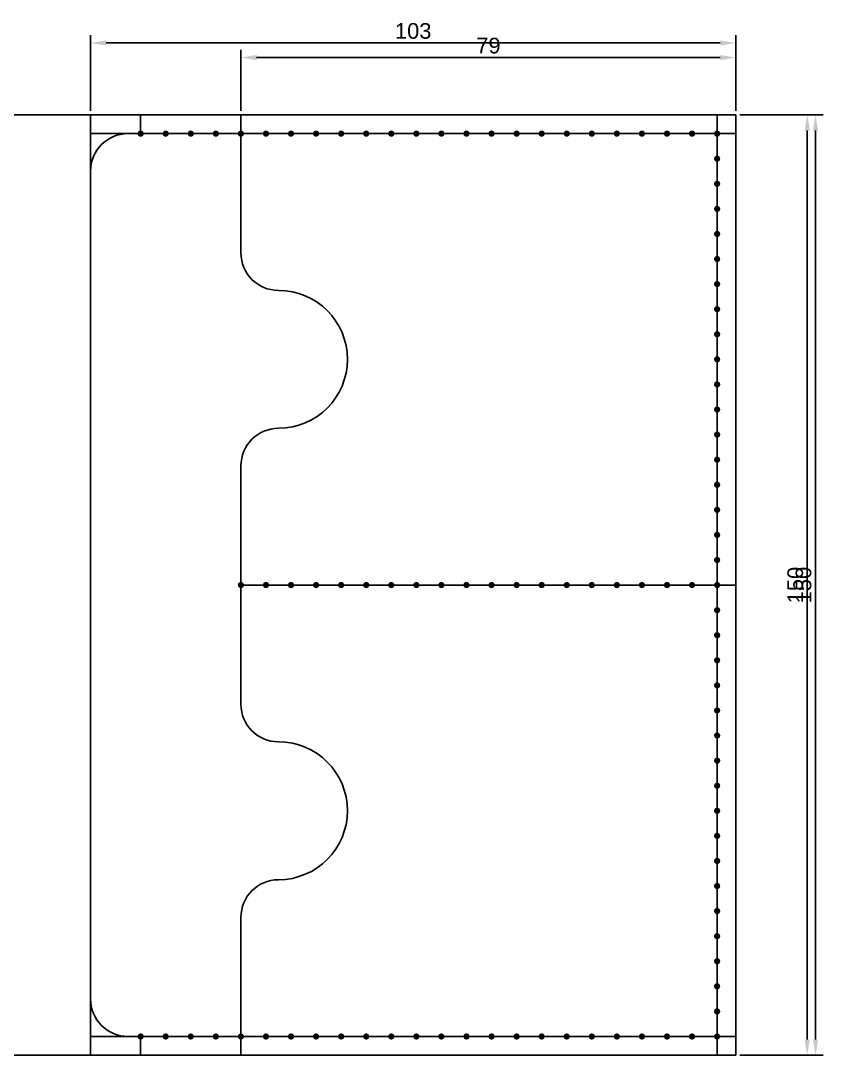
# Model space of a CAD drawing. Header units: millimetres. Extents: x 1335 to 6986, y 304 to 1543.
# Drawn here: x 1955.2 to 2083.3, y 537.3 to 702.3 of the extents above; entities that cross this region are included whole.
import ezdxf

# ---------------------------------------------------------------- set-up
doc = ezdxf.new("R2010")
doc.units = ezdxf.units.MM
doc.styles.get("Standard").update_dxf_attribs({"font": 'arial.ttf'})
doc.dimstyles.new('ISO-25', dxfattribs={"dimtxt": 2.5, "dimasz": 2.5, "dimexe": 1.25, "dimexo": 0.625, "dimtad": 1, "dimtxsty": 'Standard', "dimcen": 2.5, "dimadec": 0, "dimazin": 0, "dimtfac": 1, "dimtmove": 0, "dimatfit": 3, "dimfxl": 1, "dimarcsym": 0})

# ---------------------------------------------------------------- blocks, each defined once
blk = doc.blocks.new('*D44')
at = {"color": 0, "lineweight": -2, "transparency": 16777216}
for p, q in [((2070.01, 687.29), (2083.33, 687.29)), ((2082.08, 539.79), (2082.08, 684.79)), ((2070.01, 537.29), (2083.33, 537.29))]:
    blk.add_line(p, q, dxfattribs=at)
at = {"color": 0, "transparency": 16777216}
for points in [[(2081.66, 684.79), (2082.5, 684.79), (2082.08, 687.29)], [(2081.66, 539.79), (2082.5, 539.79), (2082.08, 537.29)]]:
    blk.add_solid(points, dxfattribs=at)
at = {"layer": 'Defpoints', "color": 0, "transparency": 16777216}
for p in [(2069.38, 687.29), (2082.08, 687.29), (2069.38, 537.29)]:
    blk.add_point(p, dxfattribs=at)
at = {"color": 0, "transparency": 16777216, "insert": (2080.18, 612.29), "char_height": 2.5, "attachment_point": 5, "rotation": 90}
blk.add_mtext('150', dxfattribs=at)
blk = doc.blocks.new('*D45')
at = {"color": 0, "lineweight": -2, "transparency": 16777216}
for p, q in [((1966.38, 687.92), (1966.38, 700.01)), ((2069.38, 687.92), (2069.38, 700.01)), ((2066.88, 698.76), (1968.88, 698.76))]:
    blk.add_line(p, q, dxfattribs=at)
at = {"color": 0, "transparency": 16777216}
for points in [[(1968.88, 699.18), (1968.88, 698.35), (1966.38, 698.76)], [(2066.88, 699.18), (2066.88, 698.35), (2069.38, 698.76)]]:
    blk.add_solid(points, dxfattribs=at)
at = {"layer": 'Defpoints', "color": 0, "transparency": 16777216}
for p in [(1966.38, 698.76), (1966.38, 687.29), (2069.38, 687.29)]:
    blk.add_point(p, dxfattribs=at)
at = {"color": 0, "transparency": 16777216, "insert": (2017.88, 700.66), "char_height": 2.5, "attachment_point": 5}
blk.add_mtext('103', dxfattribs=at)
blk = doc.blocks.new('*D40')
at = {"color": 0, "lineweight": -2, "transparency": 16777216}
for p, q in [((1990.38, 687.92), (1990.38, 697.67)), ((1992.88, 696.42), (2066.88, 696.42)), ((2069.38, 687.92), (2069.38, 697.67))]:
    blk.add_line(p, q, dxfattribs=at)
at = {"color": 0, "transparency": 16777216}
for points in [[(1992.88, 696.84), (1992.88, 696.01), (1990.38, 696.42)], [(2066.88, 696.84), (2066.88, 696.01), (2069.38, 696.42)]]:
    blk.add_solid(points, dxfattribs=at)
at = {"layer": 'Defpoints', "color": 0, "transparency": 16777216}
for p in [(2069.38, 696.42), (1990.38, 687.29), (2069.38, 687.29)]:
    blk.add_point(p, dxfattribs=at)
at = {"color": 0, "transparency": 16777216, "insert": (2029.88, 698.32), "char_height": 2.5, "attachment_point": 5}
blk.add_mtext('79', dxfattribs=at)
blk = doc.blocks.new('*D41')
at = {"color": 0, "lineweight": -2, "transparency": 16777216}
for p, q in [((2070.01, 687.29), (2082.01, 687.29)), ((2080.76, 539.79), (2080.76, 684.79)), ((2070.01, 537.29), (2082.01, 537.29))]:
    blk.add_line(p, q, dxfattribs=at)
at = {"color": 0, "transparency": 16777216}
for points in [[(2080.35, 684.79), (2081.18, 684.79), (2080.76, 687.29)], [(2080.35, 539.79), (2081.18, 539.79), (2080.76, 537.29)]]:
    blk.add_solid(points, dxfattribs=at)
at = {"layer": 'Defpoints', "color": 0, "transparency": 16777216}
for p in [(2069.38, 687.29), (2080.76, 687.29), (2069.38, 537.29)]:
    blk.add_point(p, dxfattribs=at)
at = {"color": 0, "transparency": 16777216, "insert": (2078.86, 612.29), "char_height": 2.5, "attachment_point": 5, "rotation": 90}
blk.add_mtext('150', dxfattribs=at)

msp = doc.modelspace()

# ---------------------------------------------------------------- hatches: boundary and pattern name
h = msp.add_hatch(color=256)
h.dxf.hatch_style = 1
h.paths.add_polyline_path([(1973.882, 684.294, -1), (1974.882, 684.294, -1)])
h = msp.add_hatch(color=256)
h.dxf.hatch_style = 1
h.paths.add_polyline_path([(1977.882, 684.294, -1), (1978.882, 684.294, -1)])
h = msp.add_hatch(color=256)
h.dxf.hatch_style = 1
h.paths.add_polyline_path([(1981.882, 684.294, -1), (1982.882, 684.294, -1)])
h = msp.add_hatch(color=256)
h.dxf.hatch_style = 1
h.paths.add_polyline_path([(1985.882, 684.294, -1), (1986.882, 684.294, -1)])
h = msp.add_hatch(color=256)
h.dxf.hatch_style = 1
h.paths.add_polyline_path([(1989.882, 684.294, -1), (1990.882, 684.294, -1)])
h = msp.add_hatch(color=256)
h.dxf.hatch_style = 1
h.paths.add_polyline_path([(1990.882, 684.294, 1), (1989.882, 684.294, 1)])
h = msp.add_hatch(color=256)
h.dxf.hatch_style = 1
h.paths.add_polyline_path([(1993.882, 684.294, -1), (1994.882, 684.294, -1)])
h = msp.add_hatch(color=256)
h.dxf.hatch_style = 1
h.paths.add_polyline_path([(1994.882, 684.294, 1), (1993.882, 684.294, 1)])
h = msp.add_hatch(color=256)
h.dxf.hatch_style = 1
h.paths.add_polyline_path([(1997.882, 684.294, -1), (1998.882, 684.294, -1)])
h = msp.add_hatch(color=256)
h.dxf.hatch_style = 1
h.paths.add_polyline_path([(1998.882, 684.294, 1), (1997.882, 684.294, 1)])
h = msp.add_hatch(color=256)
h.dxf.hatch_style = 1
h.paths.add_polyline_path([(2001.882, 684.294, -1), (2002.882, 684.294, -1)])
h = msp.add_hatch(color=256)
h.dxf.hatch_style = 1
h.paths.add_polyline_path([(2002.882, 684.294, 1), (2001.882, 684.294, 1)])
h = msp.add_hatch(color=256)
h.dxf.hatch_style = 1
h.paths.add_polyline_path([(2005.882, 684.294, -1), (2006.882, 684.294, -1)])
h = msp.add_hatch(color=256)
h.dxf.hatch_style = 1
h.paths.add_polyline_path([(2006.882, 684.294, 1), (2005.882, 684.294, 1)])
h = msp.add_hatch(color=256)
h.dxf.hatch_style = 1
h.paths.add_polyline_path([(2009.882, 684.294, -1), (2010.882, 684.294, -1)])
h = msp.add_hatch(color=256)
h.dxf.hatch_style = 1
h.paths.add_polyline_path([(2010.882, 684.294, 1), (2009.882, 684.294, 1)])
h = msp.add_hatch(color=256)
h.dxf.hatch_style = 1
h.paths.add_polyline_path([(2013.882, 684.294, -1), (2014.882, 684.294, -1)])
h = msp.add_hatch(color=256)
h.dxf.hatch_style = 1
h.paths.add_polyline_path([(2014.882, 684.294, 1), (2013.882, 684.294, 1)])
h = msp.add_hatch(color=256)
h.dxf.hatch_style = 1
h.paths.add_polyline_path([(2017.882, 684.294, -1), (2018.882, 684.294, -1)])
h = msp.add_hatch(color=256)
h.dxf.hatch_style = 1
h.paths.add_polyline_path([(2018.882, 684.294, 1), (2017.882, 684.294, 1)])
h = msp.add_hatch(color=256)
h.dxf.hatch_style = 1
h.paths.add_polyline_path([(2021.882, 684.294, -1), (2022.882, 684.294, -1)])
h = msp.add_hatch(color=256)
h.dxf.hatch_style = 1
h.paths.add_polyline_path([(2022.882, 684.294, 1), (2021.882, 684.294, 1)])
h = msp.add_hatch(color=256)
h.dxf.hatch_style = 1
h.paths.add_polyline_path([(2025.882, 684.294, -1), (2026.882, 684.294, -1)])
h = msp.add_hatch(color=256)
h.dxf.hatch_style = 1
h.paths.add_polyline_path([(2026.882, 684.294, 1), (2025.882, 684.294, 1)])
h = msp.add_hatch(color=256)
h.dxf.hatch_style = 1
h.paths.add_polyline_path([(2029.882, 684.294, -1), (2030.882, 684.294, -1)])
h = msp.add_hatch(color=256)
h.dxf.hatch_style = 1
h.paths.add_polyline_path([(2030.882, 684.294, 1), (2029.882, 684.294, 1)])
h = msp.add_hatch(color=256)
h.dxf.hatch_style = 1
h.paths.add_polyline_path([(2033.882, 684.294, -1), (2034.882, 684.294, -1)])
h = msp.add_hatch(color=256)
h.dxf.hatch_style = 1
h.paths.add_polyline_path([(2034.882, 684.294, 1), (2033.882, 684.294, 1)])
h = msp.add_hatch(color=256)
h.dxf.hatch_style = 1
h.paths.add_polyline_path([(2037.882, 684.294, -1), (2038.882, 684.294, -1)])
h = msp.add_hatch(color=256)
h.dxf.hatch_style = 1
h.paths.add_polyline_path([(2038.882, 684.294, 1), (2037.882, 684.294, 1)])
h = msp.add_hatch(color=256)
h.dxf.hatch_style = 1
h.paths.add_polyline_path([(2041.882, 684.294, -1), (2042.882, 684.294, -1)])
h = msp.add_hatch(color=256)
h.dxf.hatch_style = 1
h.paths.add_polyline_path([(2042.882, 684.294, 1), (2041.882, 684.294, 1)])
h = msp.add_hatch(color=256)
h.dxf.hatch_style = 1
h.paths.add_polyline_path([(2045.882, 684.294, -1), (2046.882, 684.294, -1)])
h = msp.add_hatch(color=256)
h.dxf.hatch_style = 1
h.paths.add_polyline_path([(2046.882, 684.294, 1), (2045.882, 684.294, 1)])
h = msp.add_hatch(color=256)
h.dxf.hatch_style = 1
h.paths.add_polyline_path([(2049.882, 684.294, -1), (2050.882, 684.294, -1)])
h = msp.add_hatch(color=256)
h.dxf.hatch_style = 1
h.paths.add_polyline_path([(2050.882, 684.294, 1), (2049.882, 684.294, 1)])
h = msp.add_hatch(color=256)
h.dxf.hatch_style = 1
h.paths.add_polyline_path([(2053.882, 684.294, -1), (2054.882, 684.294, -1)])
h = msp.add_hatch(color=256)
h.dxf.hatch_style = 1
h.paths.add_polyline_path([(2054.882, 684.294, 1), (2053.882, 684.294, 1)])
h = msp.add_hatch(color=256)
h.dxf.hatch_style = 1
h.paths.add_polyline_path([(2057.882, 684.294, -1), (2058.882, 684.294, -1)])
h = msp.add_hatch(color=256)
h.dxf.hatch_style = 1
h.paths.add_polyline_path([(2058.882, 684.294, 1), (2057.882, 684.294, 1)])
h = msp.add_hatch(color=256)
h.dxf.hatch_style = 1
h.paths.add_polyline_path([(2061.882, 684.294, -1), (2062.882, 684.294, -1)])
h = msp.add_hatch(color=256)
h.dxf.hatch_style = 1
h.paths.add_polyline_path([(2062.882, 684.294, 1), (2061.882, 684.294, 1)])
h = msp.add_hatch(color=256)
h.dxf.hatch_style = 1
h.paths.add_polyline_path([(2065.882, 684.294, -1), (2066.882, 684.294, -1)])
h = msp.add_hatch(color=256)
h.dxf.hatch_style = 1
h.paths.add_polyline_path([(2066.882, 684.294, 1), (2065.882, 684.294, 1)])
h = msp.add_hatch(color=256)
h.dxf.hatch_style = 1
h.paths.add_polyline_path([(2065.882, 680.294, -1), (2066.882, 680.294, -1)])
h = msp.add_hatch(color=256)
h.dxf.hatch_style = 1
h.paths.add_polyline_path([(2066.882, 680.294, 1), (2065.882, 680.294, 1)])
h = msp.add_hatch(color=256)
h.dxf.hatch_style = 1
h.paths.add_polyline_path([(2065.882, 676.294, -1), (2066.882, 676.294, -1)])
h = msp.add_hatch(color=256)
h.dxf.hatch_style = 1
h.paths.add_polyline_path([(2066.882, 676.294, 1), (2065.882, 676.294, 1)])
h = msp.add_hatch(color=256)
h.dxf.hatch_style = 1
h.paths.add_polyline_path([(2065.882, 672.294, -1), (2066.882, 672.294, -1)])
h = msp.add_hatch(color=256)
h.dxf.hatch_style = 1
h.paths.add_polyline_path([(2066.882, 672.294, 1), (2065.882, 672.294, 1)])
h = msp.add_hatch(color=256)
h.dxf.hatch_style = 1
h.paths.add_polyline_path([(2065.882, 668.294, -1), (2066.882, 668.294, -1)])
h = msp.add_hatch(color=256)
h.dxf.hatch_style = 1
h.paths.add_polyline_path([(2066.882, 668.294, 1), (2065.882, 668.294, 1)])
h = msp.add_hatch(color=256)
h.dxf.hatch_style = 1
h.paths.add_polyline_path([(2065.882, 664.294, -1), (2066.882, 664.294, -1)])
h = msp.add_hatch(color=256)
h.dxf.hatch_style = 1
h.paths.add_polyline_path([(2066.882, 664.294, 1), (2065.882, 664.294, 1)])
h = msp.add_hatch(color=256)
h.dxf.hatch_style = 1
h.paths.add_polyline_path([(2065.882, 660.294, -1), (2066.882, 660.294, -1)])
h = msp.add_hatch(color=256)
h.dxf.hatch_style = 1
h.paths.add_polyline_path([(2066.882, 660.294, 1), (2065.882, 660.294, 1)])
h = msp.add_hatch(color=256)
h.dxf.hatch_style = 1
h.paths.add_polyline_path([(2065.882, 656.294, -1), (2066.882, 656.294, -1)])
h = msp.add_hatch(color=256)
h.dxf.hatch_style = 1
h.paths.add_polyline_path([(2066.882, 656.294, 1), (2065.882, 656.294, 1)])
h = msp.add_hatch(color=256)
h.dxf.hatch_style = 1
h.paths.add_polyline_path([(2065.882, 652.294, -1), (2066.882, 652.294, -1)])
h = msp.add_hatch(color=256)
h.dxf.hatch_style = 1
h.paths.add_polyline_path([(2066.882, 652.294, 1), (2065.882, 652.294, 1)])
h = msp.add_hatch(color=256)
h.dxf.hatch_style = 1
h.paths.add_polyline_path([(2065.882, 648.294, -1), (2066.882, 648.294, -1)])
h = msp.add_hatch(color=256)
h.dxf.hatch_style = 1
h.paths.add_polyline_path([(2066.882, 648.294, 1), (2065.882, 648.294, 1)])
h = msp.add_hatch(color=256)
h.dxf.hatch_style = 1
h.paths.add_polyline_path([(2065.882, 644.294, -1), (2066.882, 644.294, -1)])
h = msp.add_hatch(color=256)
h.dxf.hatch_style = 1
h.paths.add_polyline_path([(2066.882, 644.294, 1), (2065.882, 644.294, 1)])
h = msp.add_hatch(color=256)
h.dxf.hatch_style = 1
h.paths.add_polyline_path([(2065.882, 640.294, -1), (2066.882, 640.294, -1)])
h = msp.add_hatch(color=256)
h.dxf.hatch_style = 1
h.paths.add_polyline_path([(2066.882, 640.294, 1), (2065.882, 640.294, 1)])
h = msp.add_hatch(color=256)
h.dxf.hatch_style = 1
h.paths.add_polyline_path([(2065.882, 636.294, -1), (2066.882, 636.294, -1)])
h = msp.add_hatch(color=256)
h.dxf.hatch_style = 1
h.paths.add_polyline_path([(2066.882, 636.294, 1), (2065.882, 636.294, 1)])
h = msp.add_hatch(color=256)
h.dxf.hatch_style = 1
h.paths.add_polyline_path([(2065.882, 632.294, -1), (2066.882, 632.294, -1)])
h = msp.add_hatch(color=256)
h.dxf.hatch_style = 1
h.paths.add_polyline_path([(2066.882, 632.294, 1), (2065.882, 632.294, 1)])
h = msp.add_hatch(color=256)
h.dxf.hatch_style = 1
h.paths.add_polyline_path([(2065.882, 628.294, -1), (2066.882, 628.294, -1)])
h = msp.add_hatch(color=256)
h.dxf.hatch_style = 1
h.paths.add_polyline_path([(2066.882, 628.294, 1), (2065.882, 628.294, 1)])
h = msp.add_hatch(color=256)
h.dxf.hatch_style = 1
h.paths.add_polyline_path([(2065.882, 624.294, -1), (2066.882, 624.294, -1)])
h = msp.add_hatch(color=256)
h.dxf.hatch_style = 1
h.paths.add_polyline_path([(2066.882, 624.294, 1), (2065.882, 624.294, 1)])
h = msp.add_hatch(color=256)
h.dxf.hatch_style = 1
h.paths.add_polyline_path([(2065.882, 620.294, -1), (2066.882, 620.294, -1)])
h = msp.add_hatch(color=256)
h.dxf.hatch_style = 1
h.paths.add_polyline_path([(2066.882, 620.294, 1), (2065.882, 620.294, 1)])
h = msp.add_hatch(color=256)
h.dxf.hatch_style = 1
h.paths.add_polyline_path([(2065.882, 616.294, -1), (2066.882, 616.294, -1)])
h = msp.add_hatch(color=256)
h.dxf.hatch_style = 1
h.paths.add_polyline_path([(2066.882, 616.294, 1), (2065.882, 616.294, 1)])
h = msp.add_hatch(color=256)
h.dxf.hatch_style = 1
h.paths.add_polyline_path([(1990.882, 612.294, 1), (1989.882, 612.294, 1)])
h = msp.add_hatch(color=256)
h.dxf.hatch_style = 1
h.paths.add_polyline_path([(1994.882, 612.294, 1), (1993.882, 612.294, 1)])
h = msp.add_hatch(color=256)
h.dxf.hatch_style = 1
h.paths.add_polyline_path([(1998.882, 612.294, 1), (1997.882, 612.294, 1)])
h = msp.add_hatch(color=256)
h.dxf.hatch_style = 1
h.paths.add_polyline_path([(2002.882, 612.294, 1), (2001.882, 612.294, 1)])
h = msp.add_hatch(color=256)
h.dxf.hatch_style = 1
h.paths.add_polyline_path([(2006.882, 612.294, 1), (2005.882, 612.294, 1)])
h = msp.add_hatch(color=256)
h.dxf.hatch_style = 1
h.paths.add_polyline_path([(2010.882, 612.294, 1), (2009.882, 612.294, 1)])
h = msp.add_hatch(color=256)
h.dxf.hatch_style = 1
h.paths.add_polyline_path([(2014.882, 612.294, 1), (2013.882, 612.294, 1)])
h = msp.add_hatch(color=256)
h.dxf.hatch_style = 1
h.paths.add_polyline_path([(2018.882, 612.294, 1), (2017.882, 612.294, 1)])
h = msp.add_hatch(color=256)
h.dxf.hatch_style = 1
h.paths.add_polyline_path([(2022.882, 612.294, 1), (2021.882, 612.294, 1)])
h = msp.add_hatch(color=256)
h.dxf.hatch_style = 1
h.paths.add_polyline_path([(2026.882, 612.294, 1), (2025.882, 612.294, 1)])
h = msp.add_hatch(color=256)
h.dxf.hatch_style = 1
h.paths.add_polyline_path([(2030.882, 612.294, 1), (2029.882, 612.294, 1)])
h = msp.add_hatch(color=256)
h.dxf.hatch_style = 1
h.paths.add_polyline_path([(2034.882, 612.294, 1), (2033.882, 612.294, 1)])
h = msp.add_hatch(color=256)
h.dxf.hatch_style = 1
h.paths.add_polyline_path([(2038.882, 612.294, 1), (2037.882, 612.294, 1)])
h = msp.add_hatch(color=256)
h.dxf.hatch_style = 1
h.paths.add_polyline_path([(2042.882, 612.294, 1), (2041.882, 612.294, 1)])
h = msp.add_hatch(color=256)
h.dxf.hatch_style = 1
h.paths.add_polyline_path([(2046.882, 612.294, 1), (2045.882, 612.294, 1)])
h = msp.add_hatch(color=256)
h.dxf.hatch_style = 1
h.paths.add_polyline_path([(2050.882, 612.294, 1), (2049.882, 612.294, 1)])
h = msp.add_hatch(color=256)
h.dxf.hatch_style = 1
h.paths.add_polyline_path([(2054.882, 612.294, 1), (2053.882, 612.294, 1)])
h = msp.add_hatch(color=256)
h.dxf.hatch_style = 1
h.paths.add_polyline_path([(2058.882, 612.294, 1), (2057.882, 612.294, 1)])
h = msp.add_hatch(color=256)
h.dxf.hatch_style = 1
h.paths.add_polyline_path([(2062.882, 612.294, 1), (2061.882, 612.294, 1)])
h = msp.add_hatch(color=256)
h.dxf.hatch_style = 1
h.paths.add_polyline_path([(2065.882, 612.294, -1), (2066.882, 612.294, -1)])
h = msp.add_hatch(color=256)
h.dxf.hatch_style = 1
h.paths.add_polyline_path([(2066.882, 612.294, 1), (2065.882, 612.294, 1)])
h = msp.add_hatch(color=256)
h.dxf.hatch_style = 1
h.paths.add_polyline_path([(2065.882, 608.294, -1), (2066.882, 608.294, -1)])
h = msp.add_hatch(color=256)
h.dxf.hatch_style = 1
h.paths.add_polyline_path([(2066.882, 608.294, 1), (2065.882, 608.294, 1)])
h = msp.add_hatch(color=256)
h.dxf.hatch_style = 1
h.paths.add_polyline_path([(2065.882, 604.294, -1), (2066.882, 604.294, -1)])
h = msp.add_hatch(color=256)
h.dxf.hatch_style = 1
h.paths.add_polyline_path([(2066.882, 604.294, 1), (2065.882, 604.294, 1)])
h = msp.add_hatch(color=256)
h.dxf.hatch_style = 1
h.paths.add_polyline_path([(2065.882, 600.294, -1), (2066.882, 600.294, -1)])
h = msp.add_hatch(color=256)
h.dxf.hatch_style = 1
h.paths.add_polyline_path([(2066.882, 600.294, 1), (2065.882, 600.294, 1)])
h = msp.add_hatch(color=256)
h.dxf.hatch_style = 1
h.paths.add_polyline_path([(2065.882, 596.294, -1), (2066.882, 596.294, -1)])
h = msp.add_hatch(color=256)
h.dxf.hatch_style = 1
h.paths.add_polyline_path([(2066.882, 596.294, 1), (2065.882, 596.294, 1)])
h = msp.add_hatch(color=256)
h.dxf.hatch_style = 1
h.paths.add_polyline_path([(2065.882, 592.294, -1), (2066.882, 592.294, -1)])
h = msp.add_hatch(color=256)
h.dxf.hatch_style = 1
h.paths.add_polyline_path([(2066.882, 592.294, 1), (2065.882, 592.294, 1)])
h = msp.add_hatch(color=256)
h.dxf.hatch_style = 1
h.paths.add_polyline_path([(2065.882, 588.294, -1), (2066.882, 588.294, -1)])
h = msp.add_hatch(color=256)
h.dxf.hatch_style = 1
h.paths.add_polyline_path([(2066.882, 588.294, 1), (2065.882, 588.294, 1)])
h = msp.add_hatch(color=256)
h.dxf.hatch_style = 1
h.paths.add_polyline_path([(2065.882, 584.294, -1), (2066.882, 584.294, -1)])
h = msp.add_hatch(color=256)
h.dxf.hatch_style = 1
h.paths.add_polyline_path([(2066.882, 584.294, 1), (2065.882, 584.294, 1)])
h = msp.add_hatch(color=256)
h.dxf.hatch_style = 1
h.paths.add_polyline_path([(2065.882, 580.294, -1), (2066.882, 580.294, -1)])
h = msp.add_hatch(color=256)
h.dxf.hatch_style = 1
h.paths.add_polyline_path([(2066.882, 580.294, 1), (2065.882, 580.294, 1)])
h = msp.add_hatch(color=256)
h.dxf.hatch_style = 1
h.paths.add_polyline_path([(2065.882, 576.294, -1), (2066.882, 576.294, -1)])
h = msp.add_hatch(color=256)
h.dxf.hatch_style = 1
h.paths.add_polyline_path([(2066.882, 576.294, 1), (2065.882, 576.294, 1)])
h = msp.add_hatch(color=256)
h.dxf.hatch_style = 1
h.paths.add_polyline_path([(2065.882, 572.294, -1), (2066.882, 572.294, -1)])
h = msp.add_hatch(color=256)
h.dxf.hatch_style = 1
h.paths.add_polyline_path([(2066.882, 572.294, 1), (2065.882, 572.294, 1)])
h = msp.add_hatch(color=256)
h.dxf.hatch_style = 1
h.paths.add_polyline_path([(2065.882, 568.294, -1), (2066.882, 568.294, -1)])
h = msp.add_hatch(color=256)
h.dxf.hatch_style = 1
h.paths.add_polyline_path([(2066.882, 568.294, 1), (2065.882, 568.294, 1)])
h = msp.add_hatch(color=256)
h.dxf.hatch_style = 1
h.paths.add_polyline_path([(2065.882, 564.294, -1), (2066.882, 564.294, -1)])
h = msp.add_hatch(color=256)
h.dxf.hatch_style = 1
h.paths.add_polyline_path([(2066.882, 564.294, 1), (2065.882, 564.294, 1)])
h = msp.add_hatch(color=256)
h.dxf.hatch_style = 1
h.paths.add_polyline_path([(2065.882, 560.294, -1), (2066.882, 560.294, -1)])
h = msp.add_hatch(color=256)
h.dxf.hatch_style = 1
h.paths.add_polyline_path([(2066.882, 560.294, 1), (2065.882, 560.294, 1)])
h = msp.add_hatch(color=256)
h.dxf.hatch_style = 1
h.paths.add_polyline_path([(2065.882, 556.294, -1), (2066.882, 556.294, -1)])
h = msp.add_hatch(color=256)
h.dxf.hatch_style = 1
h.paths.add_polyline_path([(2066.882, 556.294, 1), (2065.882, 556.294, 1)])
h = msp.add_hatch(color=256)
h.dxf.hatch_style = 1
h.paths.add_polyline_path([(2065.882, 552.294, -1), (2066.882, 552.294, -1)])
h = msp.add_hatch(color=256)
h.dxf.hatch_style = 1
h.paths.add_polyline_path([(2066.882, 552.294, 1), (2065.882, 552.294, 1)])
h = msp.add_hatch(color=256)
h.dxf.hatch_style = 1
h.paths.add_polyline_path([(2065.882, 548.294, -1), (2066.882, 548.294, -1)])
h = msp.add_hatch(color=256)
h.dxf.hatch_style = 1
h.paths.add_polyline_path([(2066.882, 548.294, 1), (2065.882, 548.294, 1)])
h = msp.add_hatch(color=256)
h.dxf.hatch_style = 1
h.paths.add_polyline_path([(2065.882, 544.294, -1), (2066.882, 544.294, -1)])
h = msp.add_hatch(color=256)
h.dxf.hatch_style = 1
h.paths.add_polyline_path([(2066.882, 544.294, 1), (2065.882, 544.294, 1)])
h = msp.add_hatch(color=256)
h.dxf.hatch_style = 1
h.paths.add_polyline_path([(1973.882, 540.294, -1), (1974.882, 540.294, -1)])
h = msp.add_hatch(color=256)
h.dxf.hatch_style = 1
h.paths.add_polyline_path([(1977.882, 540.294, -1), (1978.882, 540.294, -1)])
h = msp.add_hatch(color=256)
h.dxf.hatch_style = 1
h.paths.add_polyline_path([(1981.882, 540.294, -1), (1982.882, 540.294, -1)])
h = msp.add_hatch(color=256)
h.dxf.hatch_style = 1
h.paths.add_polyline_path([(1985.882, 540.294, -1), (1986.882, 540.294, -1)])
h = msp.add_hatch(color=256)
h.dxf.hatch_style = 1
h.paths.add_polyline_path([(1989.882, 540.294, -1), (1990.882, 540.294, -1)])
h = msp.add_hatch(color=256)
h.dxf.hatch_style = 1
h.paths.add_polyline_path([(1990.882, 540.294, 1), (1989.882, 540.294, 1)])
h = msp.add_hatch(color=256)
h.dxf.hatch_style = 1
h.paths.add_polyline_path([(1993.882, 540.294, -1), (1994.882, 540.294, -1)])
h = msp.add_hatch(color=256)
h.dxf.hatch_style = 1
h.paths.add_polyline_path([(1994.882, 540.294, 1), (1993.882, 540.294, 1)])
h = msp.add_hatch(color=256)
h.dxf.hatch_style = 1
h.paths.add_polyline_path([(1997.882, 540.294, -1), (1998.882, 540.294, -1)])
h = msp.add_hatch(color=256)
h.dxf.hatch_style = 1
h.paths.add_polyline_path([(1998.882, 540.294, 1), (1997.882, 540.294, 1)])
h = msp.add_hatch(color=256)
h.dxf.hatch_style = 1
h.paths.add_polyline_path([(2001.882, 540.294, -1), (2002.882, 540.294, -1)])
h = msp.add_hatch(color=256)
h.dxf.hatch_style = 1
h.paths.add_polyline_path([(2002.882, 540.294, 1), (2001.882, 540.294, 1)])
h = msp.add_hatch(color=256)
h.dxf.hatch_style = 1
h.paths.add_polyline_path([(2005.882, 540.294, -1), (2006.882, 540.294, -1)])
h = msp.add_hatch(color=256)
h.dxf.hatch_style = 1
h.paths.add_polyline_path([(2006.882, 540.294, 1), (2005.882, 540.294, 1)])
h = msp.add_hatch(color=256)
h.dxf.hatch_style = 1
h.paths.add_polyline_path([(2009.882, 540.294, -1), (2010.882, 540.294, -1)])
h = msp.add_hatch(color=256)
h.dxf.hatch_style = 1
h.paths.add_polyline_path([(2010.882, 540.294, 1), (2009.882, 540.294, 1)])
h = msp.add_hatch(color=256)
h.dxf.hatch_style = 1
h.paths.add_polyline_path([(2013.882, 540.294, -1), (2014.882, 540.294, -1)])
h = msp.add_hatch(color=256)
h.dxf.hatch_style = 1
h.paths.add_polyline_path([(2014.882, 540.294, 1), (2013.882, 540.294, 1)])
h = msp.add_hatch(color=256)
h.dxf.hatch_style = 1
h.paths.add_polyline_path([(2017.882, 540.294, -1), (2018.882, 540.294, -1)])
h = msp.add_hatch(color=256)
h.dxf.hatch_style = 1
h.paths.add_polyline_path([(2018.882, 540.294, 1), (2017.882, 540.294, 1)])
h = msp.add_hatch(color=256)
h.dxf.hatch_style = 1
h.paths.add_polyline_path([(2021.882, 540.294, -1), (2022.882, 540.294, -1)])
h = msp.add_hatch(color=256)
h.dxf.hatch_style = 1
h.paths.add_polyline_path([(2022.882, 540.294, 1), (2021.882, 540.294, 1)])
h = msp.add_hatch(color=256)
h.dxf.hatch_style = 1
h.paths.add_polyline_path([(2025.882, 540.294, -1), (2026.882, 540.294, -1)])
h = msp.add_hatch(color=256)
h.dxf.hatch_style = 1
h.paths.add_polyline_path([(2026.882, 540.294, 1), (2025.882, 540.294, 1)])
h = msp.add_hatch(color=256)
h.dxf.hatch_style = 1
h.paths.add_polyline_path([(2029.882, 540.294, -1), (2030.882, 540.294, -1)])
h = msp.add_hatch(color=256)
h.dxf.hatch_style = 1
h.paths.add_polyline_path([(2030.882, 540.294, 1), (2029.882, 540.294, 1)])
h = msp.add_hatch(color=256)
h.dxf.hatch_style = 1
h.paths.add_polyline_path([(2033.882, 540.294, -1), (2034.882, 540.294, -1)])
h = msp.add_hatch(color=256)
h.dxf.hatch_style = 1
h.paths.add_polyline_path([(2034.882, 540.294, 1), (2033.882, 540.294, 1)])
h = msp.add_hatch(color=256)
h.dxf.hatch_style = 1
h.paths.add_polyline_path([(2037.882, 540.294, -1), (2038.882, 540.294, -1)])
h = msp.add_hatch(color=256)
h.dxf.hatch_style = 1
h.paths.add_polyline_path([(2038.882, 540.294, 1), (2037.882, 540.294, 1)])
h = msp.add_hatch(color=256)
h.dxf.hatch_style = 1
h.paths.add_polyline_path([(2041.882, 540.294, -1), (2042.882, 540.294, -1)])
h = msp.add_hatch(color=256)
h.dxf.hatch_style = 1
h.paths.add_polyline_path([(2042.882, 540.294, 1), (2041.882, 540.294, 1)])
h = msp.add_hatch(color=256)
h.dxf.hatch_style = 1
h.paths.add_polyline_path([(2045.882, 540.294, -1), (2046.882, 540.294, -1)])
h = msp.add_hatch(color=256)
h.dxf.hatch_style = 1
h.paths.add_polyline_path([(2046.882, 540.294, 1), (2045.882, 540.294, 1)])
h = msp.add_hatch(color=256)
h.dxf.hatch_style = 1
h.paths.add_polyline_path([(2049.882, 540.294, -1), (2050.882, 540.294, -1)])
h = msp.add_hatch(color=256)
h.dxf.hatch_style = 1
h.paths.add_polyline_path([(2050.882, 540.294, 1), (2049.882, 540.294, 1)])
h = msp.add_hatch(color=256)
h.dxf.hatch_style = 1
h.paths.add_polyline_path([(2053.882, 540.294, -1), (2054.882, 540.294, -1)])
h = msp.add_hatch(color=256)
h.dxf.hatch_style = 1
h.paths.add_polyline_path([(2054.882, 540.294, 1), (2053.882, 540.294, 1)])
h = msp.add_hatch(color=256)
h.dxf.hatch_style = 1
h.paths.add_polyline_path([(2057.882, 540.294, -1), (2058.882, 540.294, -1)])
h = msp.add_hatch(color=256)
h.dxf.hatch_style = 1
h.paths.add_polyline_path([(2058.882, 540.294, 1), (2057.882, 540.294, 1)])
h = msp.add_hatch(color=256)
h.dxf.hatch_style = 1
h.paths.add_polyline_path([(2061.882, 540.294, -1), (2062.882, 540.294, -1)])
h = msp.add_hatch(color=256)
h.dxf.hatch_style = 1
h.paths.add_polyline_path([(2062.882, 540.294, 1), (2061.882, 540.294, 1)])
h = msp.add_hatch(color=256)
h.dxf.hatch_style = 1
h.paths.add_polyline_path([(2065.882, 540.294, -1), (2066.882, 540.294, -1)])
h = msp.add_hatch(color=256)
h.dxf.hatch_style = 1
h.paths.add_polyline_path([(2066.882, 540.294, 1), (2065.882, 540.294, 1)])

# ---------------------------------------------------------------- linework, layer by layer
for p, q in [((1946.382, 687.294), (1966.382, 687.294)), ((1966.382, 537.294), (1966.382, 687.294)), ((1966.382, 687.294), (2069.382, 687.294)), ((1966.382, 687.294), (1966.382, 684.294)), ((1966.382, 687.294), (1974.382, 687.294)), ((1974.382, 687.294), (1974.382, 684.294)), ((1974.382, 684.294), (1974.382, 687.294)), ((1974.382, 687.294), (2069.382, 687.294)), ((2069.382, 687.294), (1990.382, 687.294)), ((1990.382, 687.294), (1990.382, 684.294)), ((1990.382, 665.294), (1990.382, 687.294)), ((2069.382, 687.294), (2066.382, 687.294)), ((2066.382, 687.294), (2066.382, 537.294)), ((2069.382, 687.294), (2066.382, 687.294)), ((2066.382, 687.294), (2066.382, 537.294)), ((2069.382, 687.294), (2069.382, 537.294)), ((2069.382, 684.294), (2069.382, 687.294)), ((2069.382, 537.294), (2069.382, 687.294)), ((2069.382, 684.294), (2069.382, 687.294)), ((1966.382, 684.294), (2069.382, 684.294)), ((1990.382, 684.294), (2069.382, 684.294)), ((1990.382, 612.294), (1990.382, 631.294)), ((2069.382, 612.294), (1990.382, 612.294)), ((1990.382, 593.294), (1990.382, 612.294)), ((2069.382, 537.294), (2069.382, 612.294)), ((1990.382, 537.294), (1990.382, 559.294)), ((2069.382, 540.294), (1966.382, 540.294)), ((1974.382, 537.294), (1974.382, 540.294)), ((1974.382, 540.294), (1974.382, 537.294)), ((2069.382, 540.294), (1990.382, 540.294)), ((2069.382, 537.294), (2069.382, 540.294)), ((2069.382, 537.294), (2069.382, 540.294)), ((1946.382, 537.294), (1966.382, 537.294)), ((2069.382, 537.294), (1966.382, 537.294)), ((1966.382, 537.294), (1969.382, 537.294)), ((1966.382, 537.294), (1974.382, 537.294)), ((1974.382, 537.294), (2069.382, 537.294)), ((1990.382, 537.294), (2069.382, 537.294)), ((2066.382, 537.294), (2063.382, 537.294)), ((2066.382, 537.294), (2069.382, 537.294)), ((2066.382, 537.294), (2069.382, 537.294))]:
    msp.add_line(p, q)
for centre, radius, start, end in [((1972.382, 678.294), 6, 90, 180), ((1996.382, 665.294), 6, 180, 270), ((1996.382, 648.294), 11, 270, 90), ((1996.382, 631.294), 6, 90, 180), ((1996.382, 593.294), 6, 180, 270), ((1996.382, 576.294), 11, 270, 90), ((1996.382, 559.294), 6, 90, 180), ((1972.382, 546.294), 6, 180, 270)]:
    msp.add_arc(centre, radius, start, end)

# ---------------------------------------------------------------- dimensions: what is measured, and where the dimension line sits
at = {"color": 3}
for base, p1, p2, angle, picture, middle in [((1966.382, 698.763), (2069.382, 687.294), (1966.382, 687.294), 180, '*D45', (2017.882, 700.665)), ((2082.08, 687.294), (2069.382, 537.294), (2069.382, 687.294), 90, '*D44', (2080.178, 612.294)), ((2080.763, 687.294), (2069.382, 537.294), (2069.382, 687.294), 90, '*D41', (2078.862, 612.294))]:
    dim = msp.add_linear_dim(base=base, p1=p1, p2=p2, angle=angle, dimstyle='ISO-25', dxfattribs=at)
    dim.commit()
    dim.dimension.update_dxf_attribs({"geometry": picture, "text_midpoint": middle})
dim = msp.add_linear_dim(base=(2069.382, 696.422), p1=(1990.382, 687.294), p2=(2069.382, 687.294), dimstyle='ISO-25', dxfattribs=at)
dim.commit()
dim.dimension.update_dxf_attribs({"geometry": '*D40', "text_midpoint": (2029.882, 698.324)})

doc.saveas('drawing.dxf')
